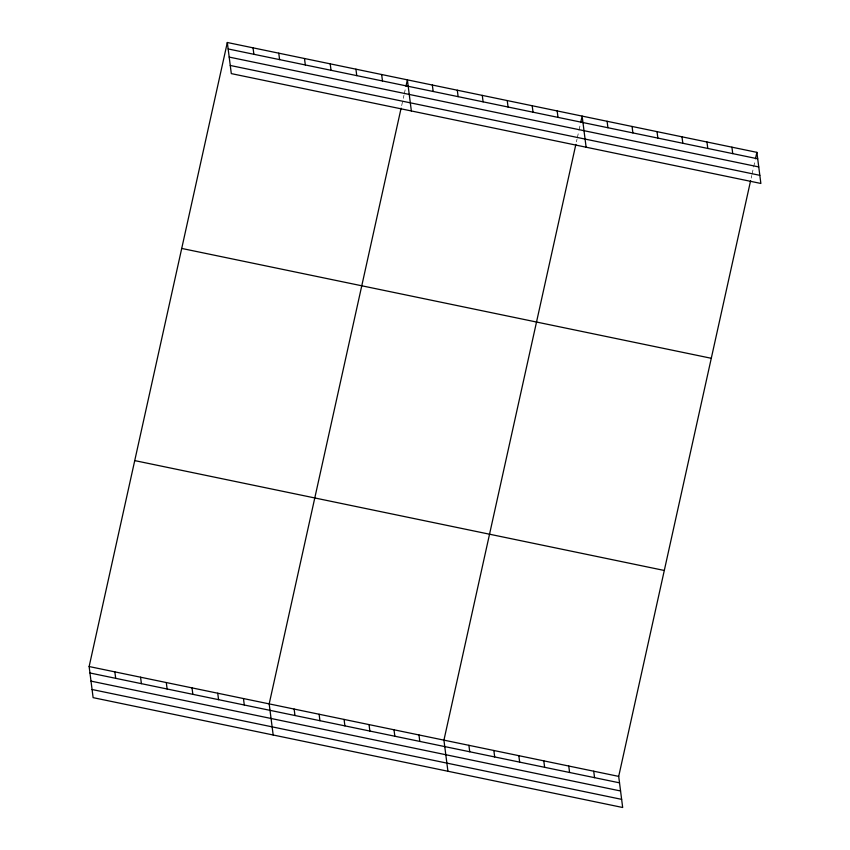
<?xml version="1.0" encoding="UTF-8"?>
<svg xmlns="http://www.w3.org/2000/svg" width="850" height="850" viewBox="0 0 850 850"><rect width="100%" height="100%" fill="white"/><g stroke="black" fill="none" stroke-linecap="round" stroke-linejoin="round"><path stroke-width="0.64" stroke-dasharray="4.25 3.19" d="M401.678 105.591L403.952 95.296M404.239 94.01L405.663 87.571M576.428 141.844L577.001 139.273M577.288 137.987L578.712 131.548M578.999 130.262L580.423 123.824M751.188 178.096L751.751 175.525M752.037 174.239L755.172 160.076"/><path stroke-width="1.27" d="M750.614 180.667L618.694 776.39L622.678 807.5L93.118 697.648L89.133 666.538L227.322 42.5L756.883 152.352L760.867 183.462L231.306 73.61L227.322 42.5M401.104 108.162L269.184 703.885L273.169 734.995M405.949 86.286L407.373 79.847L411.358 110.957M575.854 144.415L443.934 740.138L447.918 771.247M580.699 122.538L582.133 116.099L586.117 147.209M755.459 158.791L756.883 152.352M228.151 48.949L757.711 158.801M229.192 57.088L758.753 166.94M230.265 65.471L759.826 175.323M181.719 248.434L711.28 358.286M134.736 460.604L664.296 570.467M89.133 666.538L618.694 776.39M89.962 672.987L619.512 782.839M91.003 681.126L620.564 790.978M92.076 689.509L621.637 799.361M731.914 147.178L732.742 153.627M706.956 142.003L707.784 148.442M681.987 136.818L682.816 143.268M657.029 131.644L657.847 138.093M632.06 126.459L632.889 132.908M607.091 121.284L607.92 127.734M557.164 110.925L557.993 117.374M532.196 105.751L533.024 112.189M593.725 771.216L594.554 777.665M507.237 100.566L508.056 107.015M568.756 766.041L569.585 772.48M482.269 95.391L483.098 101.841M543.798 760.856L544.627 767.306M457.3 90.206L458.129 96.656M518.829 755.682L519.658 762.131M432.342 85.032L433.171 91.481M493.861 750.497L494.689 756.946M468.902 745.322L469.731 751.772M381.65 74.513L382.479 80.963M355.927 69.179L356.756 75.629M418.976 734.963L419.794 741.412M330.214 63.846L331.033 70.295M394.007 729.789L394.836 736.227M304.491 58.512L305.32 64.951M369.038 724.604L369.867 731.053M278.768 53.167L279.597 59.617M344.08 719.429L344.898 725.879M253.045 47.834L253.874 54.283M319.111 714.244L319.94 720.694M294.142 709.07L294.971 715.519M243.461 698.551L244.29 705.001M217.738 693.218L218.567 699.667M192.015 687.884L192.844 694.333M166.292 682.55L167.121 688.989M140.579 677.206L141.398 683.655M114.856 671.872L115.674 678.321"/></g></svg>
